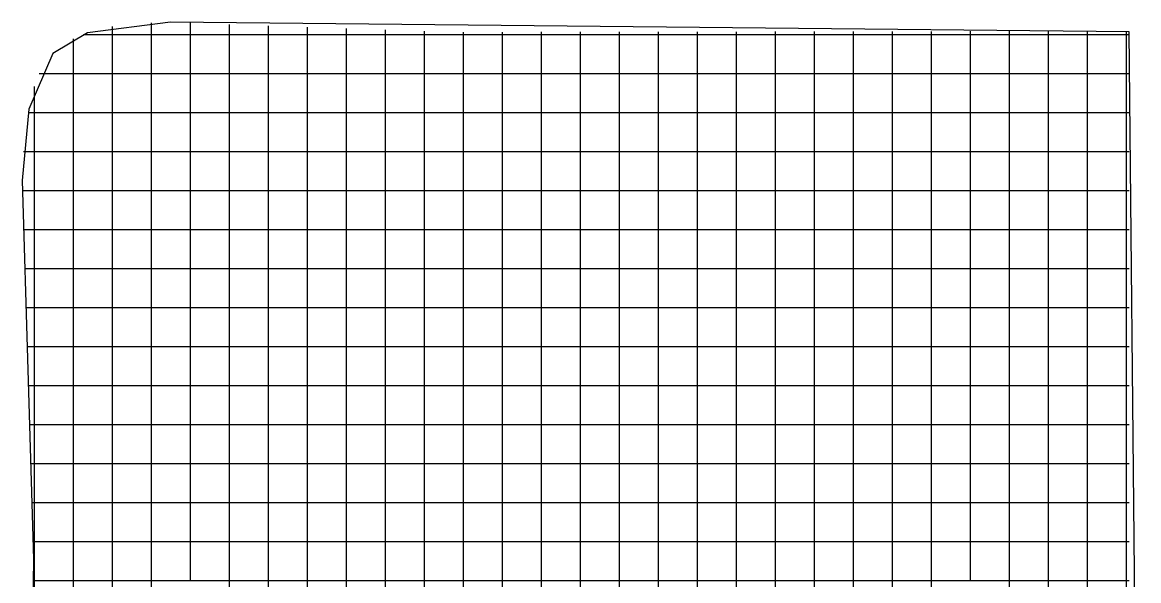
# Model space of a CAD drawing. Extents: x 0.4 to 14.7, y 0.4 to 14.8.
# Drawn here: x 0.44 to 14.75, y 7.59 to 14.75 of the extents above; entities that cross this region are included whole.
import ezdxf

# ---------------------------------------------------------------- set-up
doc = ezdxf.new("R2010")
doc.units = 0

msp = doc.modelspace()

# ---------------------------------------------------------------- linework, layer by layer
for p, q in [((2.33655, 14.75047), (1.271235, 14.614347)), ((2.33655, 14.75047), (1.271235, 14.614347)), ((2.092849, 14.743), (2.092849, 14.744)), ((2.092849, 14.706226), (2.092849, 14.743)), ((14.624772, 14.627869), (2.33655, 14.75047)), ((14.624772, 14.627869), (2.33655, 14.75047)), ((2.592849, 14.705226), (2.592849, 14.742)), ((1.271235, 14.614347), (0.828207, 14.348649)), ((1.271235, 14.614347), (0.828207, 14.348649)), ((1.592849, 14.658226), (1.592849, 14.695)), ((1.592849, 13.525477), (1.592849, 14.658226)), ((2.092849, 13.480471), (2.092849, 14.706226)), ((2.592849, 13.472452), (2.592849, 14.705226)), ((3.092849, 14.687226), (3.092849, 14.724)), ((3.092849, 13.484284), (3.092849, 14.687226)), ((3.592849, 14.670226), (3.592849, 14.707)), ((3.592849, 13.496239), (3.592849, 14.670226)), ((4.092849, 14.653103), (4.092849, 14.689877)), ((4.092849, 13.507194), (4.092849, 14.653103)), ((4.592849, 14.635226), (4.592849, 14.672)), ((4.592849, 13.519148), (4.592849, 14.635226)), ((5.092849, 14.618226), (5.092849, 14.655)), ((5.092849, 13.531103), (5.092849, 14.618226)), ((5.592849, 14.600226), (5.592849, 14.637)), ((5.592849, 13.542935), (5.592849, 14.600226)), ((6.092849, 14.588226), (6.092849, 14.625)), ((6.592849, 14.589226), (6.592849, 14.626)), ((7.092849, 14.590226), (7.092849, 14.627)), ((7.592849, 14.591226), (7.592849, 14.628)), ((8.092849, 14.591226), (8.092849, 14.628)), ((8.592849, 14.592226), (8.592849, 14.629)), ((9.092849, 14.593226), (9.092849, 14.63)), ((9.592849, 14.593226), (9.592849, 14.63)), ((10.092849, 14.594226), (10.092849, 14.631)), ((10.592849, 14.595226), (10.592849, 14.632)), ((11.092849, 14.596226), (11.092849, 14.633)), ((11.592849, 14.596226), (11.592849, 14.633)), ((12.092849, 14.597226), (12.092849, 14.634)), ((12.592849, 14.598226), (12.592849, 14.635)), ((13.092849, 14.599226), (13.092849, 14.635877)), ((13.092849, 13.475252), (13.092849, 14.599226)), ((13.592849, 14.599226), (13.592849, 14.636)), ((13.592849, 13.534916), (13.592849, 14.599226)), ((14.092849, 14.600226), (14.092849, 14.637)), ((14.092849, 13.649981), (14.092849, 14.600226)), ((14.592849, 14.601226), (14.592849, 14.638)), ((14.592849, 14.151987), (14.592849, 14.601226)), ((14.748785, 2.323973), (14.624772, 14.627869)), ((14.748785, 2.323973), (14.624772, 14.627869)), ((1.092849, 14.500103), (1.092849, 14.536877)), ((1.092849, 13.6376), (1.092849, 14.500103)), ((1.221, 14.592238), (1.257774, 14.592238)), ((1.221, 14.592238), (1.257774, 14.592238)), ((1.257774, 14.592238), (1.700871, 14.592238)), ((1.700871, 14.592238), (1.964097, 14.592238)), ((1.964097, 14.592238), (2.147968, 14.592238)), ((2.147968, 14.592238), (3.464097, 14.592238)), ((3.464097, 14.592238), (3.500871, 14.592238)), ((3.500871, 14.592238), (3.764097, 14.592238)), ((3.764097, 14.592238), (3.947968, 14.592238)), ((3.947968, 14.592238), (5.264097, 14.592238)), ((5.264097, 14.592238), (5.300871, 14.592238)), ((5.300871, 14.592238), (5.564097, 14.592238)), ((5.564097, 14.592238), (5.668045, 14.592238)), ((5.668045, 14.592238), (5.704819, 14.592238)), ((5.704819, 14.592238), (7.020948, 14.592238)), ((6.092849, 13.555503), (6.092849, 14.588226)), ((6.592849, 13.568787), (6.592849, 14.589226)), ((7.020948, 14.592238), (7.204819, 14.592238)), ((7.092849, 13.582948), (7.092849, 14.590226)), ((7.204819, 14.592238), (7.468045, 14.592238)), ((7.468045, 14.592238), (7.504819, 14.592238)), ((7.504819, 14.592238), (8.820948, 14.592238)), ((7.592849, 13.579561), (7.592849, 14.591226)), ((8.092849, 13.569032), (8.092849, 14.591226)), ((8.592849, 13.558626), (8.592849, 14.592226)), ((8.820948, 14.592238), (9.004819, 14.592238)), ((9.004819, 14.592238), (9.268045, 14.592238)), ((9.092849, 13.548219), (9.092849, 14.593226)), ((9.268045, 14.592238), (9.304819, 14.592238)), ((9.304819, 14.592238), (10.620948, 14.592238)), ((9.592849, 13.53769), (9.592849, 14.593226)), ((10.092849, 13.527284), (10.092849, 14.594226)), ((10.592849, 13.516877), (10.592849, 14.595226)), ((10.620948, 14.592238), (10.804819, 14.592238)), ((10.804819, 14.592238), (11.068045, 14.592238)), ((11.068045, 14.592238), (11.104819, 14.592238)), ((11.092849, 13.506471), (11.092849, 14.596226)), ((11.104819, 14.592238), (12.420948, 14.592238)), ((11.592849, 13.495942), (11.592849, 14.596226)), ((12.092849, 13.485535), (12.092849, 14.597226)), ((12.420948, 14.592238), (12.604819, 14.592238)), ((12.592849, 13.475129), (12.592849, 14.598226)), ((12.604819, 14.592238), (12.868045, 14.592238)), ((12.868045, 14.592238), (12.904819, 14.592238)), ((12.904819, 14.592238), (14.220948, 14.592238)), ((14.220948, 14.592238), (14.362774, 14.592238)), ((14.362774, 14.592238), (14.626, 14.592238)), ((0.828207, 14.348649), (0.519065, 13.638795)), ((0.828207, 14.348649), (0.519065, 13.638795)), ((0.654, 14.092238), (0.690774, 14.092238)), ((0.654, 14.092238), (0.690774, 14.092238)), ((0.690774, 14.092238), (1.631368, 14.092238)), ((1.631368, 14.092238), (1.815239, 14.092238)), ((1.815239, 14.092238), (2.078465, 14.092238)), ((2.078465, 14.092238), (2.115239, 14.092238)), ((2.115239, 14.092238), (3.431368, 14.092238)), ((3.431368, 14.092238), (3.615239, 14.092238)), ((3.615239, 14.092238), (3.878465, 14.092238)), ((3.878465, 14.092238), (3.915239, 14.092238)), ((3.915239, 14.092238), (5.231368, 14.092238)), ((5.231368, 14.092238), (5.415239, 14.092238)), ((5.415239, 14.092238), (5.678465, 14.092238)), ((5.678465, 14.092238), (5.715239, 14.092238)), ((5.715239, 14.092238), (7.031368, 14.092238)), ((7.031368, 14.092238), (7.215239, 14.092238)), ((7.215239, 14.092238), (7.478465, 14.092238)), ((7.478465, 14.092238), (7.515239, 14.092238)), ((7.515239, 14.092238), (8.831368, 14.092238)), ((8.831368, 14.092238), (9.015239, 14.092238)), ((9.015239, 14.092238), (9.278465, 14.092238)), ((9.278465, 14.092238), (9.315239, 14.092238)), ((9.315239, 14.092238), (10.631368, 14.092238)), ((10.631368, 14.092238), (10.815239, 14.092238)), ((10.815239, 14.092238), (11.078465, 14.092238)), ((11.078465, 14.092238), (11.115239, 14.092238)), ((11.115239, 14.092238), (12.431368, 14.092238)), ((12.431368, 14.092238), (12.615239, 14.092238)), ((12.615239, 14.092238), (12.878465, 14.092238)), ((12.878465, 14.092238), (12.915239, 14.092238)), ((12.915239, 14.092238), (14.231368, 14.092238)), ((14.231368, 14.092238), (14.362774, 14.092238)), ((14.362774, 14.092238), (14.626, 14.092238)), ((14.592849, 13.889639), (14.592849, 14.151987)), ((0.592849, 13.863215), (0.592849, 13.929)), ((14.592849, 13.705768), (14.592849, 13.889639)), ((0.592849, 13.826356), (0.592849, 13.863215)), ((0.592849, 12.51029), (0.592849, 13.826356)), ((0.519065, 13.638795), (0.436595, 12.723348)), ((0.519065, 13.638795), (0.436595, 12.723348)), ((1.092849, 13.453729), (1.092849, 13.6376)), ((14.092849, 13.46611), (14.092849, 13.649981)), ((14.592849, 12.388761), (14.592849, 13.705768)), ((0.511, 13.592238), (0.547774, 13.592238)), ((0.511, 13.592238), (0.547774, 13.592238)), ((0.547774, 13.592238), (1.613839, 13.592238)), ((1.092849, 13.190503), (1.092849, 13.453729)), ((1.592849, 13.341606), (1.592849, 13.525477)), ((1.613839, 13.592238), (1.79771, 13.592238)), ((1.79771, 13.592238), (2.060935, 13.592238)), ((2.060935, 13.592238), (2.09771, 13.592238)), ((2.092849, 13.2966), (2.092849, 13.480471)), ((2.09771, 13.592238), (3.413839, 13.592238)), ((2.592849, 13.288458), (2.592849, 13.472452)), ((3.092849, 13.300413), (3.092849, 13.484284)), ((3.413839, 13.592238), (3.59771, 13.592238)), ((3.592849, 13.312368), (3.592849, 13.496239)), ((3.59771, 13.592238), (3.860935, 13.592238)), ((3.860935, 13.592238), (3.89771, 13.592238)), ((3.89771, 13.592238), (5.213839, 13.592238)), ((4.092849, 13.323323), (4.092849, 13.507194)), ((4.592849, 13.335277), (4.592849, 13.519148)), ((5.092849, 13.347232), (5.092849, 13.531103)), ((5.213839, 13.592238), (5.39771, 13.592238)), ((5.39771, 13.592238), (5.660935, 13.592238)), ((5.592849, 13.359065), (5.592849, 13.542935)), ((5.660935, 13.592238), (5.69771, 13.592238)), ((5.69771, 13.592238), (7.013839, 13.592238)), ((6.092849, 13.371632), (6.092849, 13.555503)), ((6.592849, 13.384916), (6.592849, 13.568787)), ((7.013839, 13.592238), (7.19771, 13.592238)), ((7.092849, 13.399077), (7.092849, 13.582948)), ((7.19771, 13.592238), (7.460935, 13.592238)), ((7.460935, 13.592238), (7.49771, 13.592238)), ((7.49771, 13.592238), (8.813839, 13.592238)), ((7.592849, 13.395568), (7.592849, 13.579561)), ((8.092849, 13.385161), (8.092849, 13.569032)), ((8.592849, 13.374755), (8.592849, 13.558626)), ((8.813839, 13.592238), (8.99771, 13.592238)), ((8.99771, 13.592238), (9.260935, 13.592238)), ((9.092849, 13.364348), (9.092849, 13.548219)), ((9.260935, 13.592238), (9.29771, 13.592238)), ((9.29771, 13.592238), (10.613839, 13.592238)), ((9.592849, 13.353819), (9.592849, 13.53769)), ((10.092849, 13.343413), (10.092849, 13.527284)), ((10.592849, 13.333006), (10.592849, 13.516877)), ((10.613839, 13.592238), (10.79771, 13.592238)), ((10.79771, 13.592238), (11.060935, 13.592238)), ((11.060935, 13.592238), (11.09771, 13.592238)), ((11.092849, 13.322477), (11.092849, 13.506471)), ((11.09771, 13.592238), (12.413839, 13.592238)), ((11.592849, 13.312071), (11.592849, 13.495942)), ((12.092849, 13.301665), (12.092849, 13.485535)), ((12.413839, 13.592238), (12.59771, 13.592238)), ((12.592849, 13.291258), (12.592849, 13.475129)), ((12.59771, 13.592238), (12.860935, 13.592238)), ((12.860935, 13.592238), (12.89771, 13.592238)), ((12.89771, 13.592238), (14.213839, 13.592238)), ((13.092849, 13.291258), (13.092849, 13.475252)), ((13.592849, 13.351045), (13.592849, 13.534916)), ((14.092849, 13.202884), (14.092849, 13.46611)), ((14.213839, 13.592238), (14.362774, 13.592238)), ((14.362774, 13.592238), (14.626, 13.592238)), ((1.592849, 13.078381), (1.592849, 13.341606)), ((3.592849, 13.049142), (3.592849, 13.312368)), ((4.092849, 13.060974), (4.092849, 13.323323)), ((4.592849, 13.072052), (4.592849, 13.335277)), ((5.092849, 13.084006), (5.092849, 13.347232)), ((5.592849, 13.095839), (5.592849, 13.359065)), ((6.092849, 13.108406), (6.092849, 13.371632)), ((6.592849, 13.122568), (6.592849, 13.384916)), ((7.092849, 13.135852), (7.092849, 13.399077)), ((7.592849, 13.132342), (7.592849, 13.395568)), ((8.092849, 13.121935), (8.092849, 13.385161)), ((8.592849, 13.111529), (8.592849, 13.374755)), ((9.092849, 13.101123), (9.092849, 13.364348)), ((9.592849, 13.090594), (9.592849, 13.353819)), ((10.092849, 13.080187), (10.092849, 13.343413)), ((10.592849, 13.069781), (10.592849, 13.333006)), ((11.092849, 13.059252), (11.092849, 13.322477)), ((11.592849, 13.048845), (11.592849, 13.312071)), ((13.592849, 13.087819), (13.592849, 13.351045)), ((1.092849, 13.153729), (1.092849, 13.190503)), ((2.092849, 13.034252), (2.092849, 13.2966)), ((2.592849, 13.025232), (2.592849, 13.288458)), ((3.092849, 13.037187), (3.092849, 13.300413)), ((12.092849, 13.038439), (12.092849, 13.301665)), ((12.592849, 13.028032), (12.592849, 13.291258)), ((13.092849, 13.028032), (13.092849, 13.291258)), ((14.092849, 13.16611), (14.092849, 13.202884)), ((0.451, 13.092238), (0.487774, 13.092238)), ((0.451, 13.092238), (0.487774, 13.092238)), ((0.487774, 13.092238), (1.606484, 13.092238)), ((1.092849, 11.8376), (1.092849, 13.153729)), ((1.592849, 13.041606), (1.592849, 13.078381)), ((1.592849, 11.725477), (1.592849, 13.041606)), ((1.606484, 13.092238), (1.790355, 13.092238)), ((1.790355, 13.092238), (2.053581, 13.092238)), ((2.053581, 13.092238), (2.090355, 13.092238)), ((2.090355, 13.092238), (3.406484, 13.092238)), ((2.092849, 12.997477), (2.092849, 13.034252)), ((2.592849, 12.988581), (2.592849, 13.025232)), ((3.092849, 13.000413), (3.092849, 13.037187)), ((3.406484, 13.092238), (3.590355, 13.092238)), ((3.590355, 13.092238), (3.853581, 13.092238)), ((3.592849, 13.012368), (3.592849, 13.049142)), ((3.853581, 13.092238), (3.890355, 13.092238)), ((3.890355, 13.092238), (5.206484, 13.092238)), ((4.092849, 13.0242), (4.092849, 13.060974)), ((4.092849, 11.707194), (4.092849, 13.0242)), ((4.592849, 13.035277), (4.592849, 13.072052)), ((4.592849, 11.719148), (4.592849, 13.035277)), ((5.092849, 13.047232), (5.092849, 13.084006)), ((5.092849, 11.731103), (5.092849, 13.047232)), ((5.206484, 13.092238), (5.390355, 13.092238)), ((5.390355, 13.092238), (5.653581, 13.092238)), ((5.592849, 13.059065), (5.592849, 13.095839)), ((5.592849, 11.742935), (5.592849, 13.059065)), ((5.653581, 13.092238), (5.690355, 13.092238)), ((5.690355, 13.092238), (7.006484, 13.092238)), ((6.092849, 13.071632), (6.092849, 13.108406)), ((6.092849, 11.755503), (6.092849, 13.071632)), ((6.592849, 13.085794), (6.592849, 13.122568)), ((6.592849, 11.768787), (6.592849, 13.085794)), ((7.006484, 13.092238), (7.190355, 13.092238)), ((7.092849, 13.099077), (7.092849, 13.135852)), ((7.092849, 11.782948), (7.092849, 13.099077)), ((7.190355, 13.092238), (7.453581, 13.092238)), ((7.453581, 13.092238), (7.490355, 13.092238)), ((7.490355, 13.092238), (8.806484, 13.092238)), ((7.592849, 13.09569), (7.592849, 13.132342)), ((7.592849, 11.779561), (7.592849, 13.09569)), ((8.092849, 13.085161), (8.092849, 13.121935)), ((8.092849, 11.769032), (8.092849, 13.085161)), ((8.592849, 13.074755), (8.592849, 13.111529)), ((8.592849, 11.758626), (8.592849, 13.074755)), ((8.806484, 13.092238), (8.990355, 13.092238)), ((8.990355, 13.092238), (9.253581, 13.092238)), ((9.092849, 13.064348), (9.092849, 13.101123)), ((9.092849, 11.748219), (9.092849, 13.064348)), ((9.253581, 13.092238), (9.290355, 13.092238)), ((9.290355, 13.092238), (10.606484, 13.092238)), ((9.592849, 13.053819), (9.592849, 13.090594)), ((9.592849, 11.73769), (9.592849, 13.053819)), ((10.092849, 13.043413), (10.092849, 13.080187)), ((10.092849, 11.727284), (10.092849, 13.043413)), ((10.592849, 13.033006), (10.592849, 13.069781)), ((10.592849, 11.716877), (10.592849, 13.033006)), ((10.606484, 13.092238), (10.790355, 13.092238)), ((10.790355, 13.092238), (11.053581, 13.092238)), ((11.053581, 13.092238), (11.090355, 13.092238)), ((11.090355, 13.092238), (12.406484, 13.092238)), ((11.092849, 13.0226), (11.092849, 13.059252)), ((11.592849, 13.012071), (11.592849, 13.048845)), ((12.092849, 13.001665), (12.092849, 13.038439)), ((12.406484, 13.092238), (12.590355, 13.092238)), ((12.590355, 13.092238), (12.853581, 13.092238)), ((12.592849, 12.991258), (12.592849, 13.028032)), ((12.853581, 13.092238), (12.890355, 13.092238)), ((12.890355, 13.092238), (14.206484, 13.092238)), ((13.092849, 12.991381), (13.092849, 13.028032)), ((13.592849, 13.051045), (13.592849, 13.087819)), ((13.592849, 11.734916), (13.592849, 13.051045)), ((14.092849, 11.849981), (14.092849, 13.16611)), ((14.206484, 13.092238), (14.362774, 13.092238)), ((14.362774, 13.092238), (14.626, 13.092238)), ((2.092849, 11.680471), (2.092849, 12.997477)), ((2.592849, 11.672452), (2.592849, 12.988581)), ((3.092849, 11.684284), (3.092849, 13.000413)), ((3.592849, 11.696239), (3.592849, 13.012368)), ((11.092849, 11.706471), (11.092849, 13.0226)), ((11.592849, 11.695942), (11.592849, 13.012071)), ((12.092849, 11.685535), (12.092849, 13.001665)), ((12.592849, 11.675129), (12.592849, 12.991258)), ((13.092849, 11.675252), (13.092849, 12.991381)), ((0.436595, 12.723348), (0.581701, 7.865484)), ((0.436595, 12.723348), (0.581701, 7.865484)), ((0.438, 12.592238), (0.474774, 12.592238)), ((0.438, 12.592238), (0.474774, 12.592238)), ((0.474774, 12.592238), (1.60489, 12.592238)), ((0.592849, 12.326419), (0.592849, 12.51029)), ((1.60489, 12.592238), (1.788761, 12.592238)), ((1.788761, 12.592238), (2.051987, 12.592238)), ((2.051987, 12.592238), (2.088761, 12.592238)), ((2.088761, 12.592238), (3.40489, 12.592238)), ((3.40489, 12.592238), (3.588761, 12.592238)), ((3.588761, 12.592238), (3.851987, 12.592238)), ((3.851987, 12.592238), (3.888761, 12.592238)), ((3.888761, 12.592238), (5.20489, 12.592238)), ((5.20489, 12.592238), (5.388761, 12.592238)), ((5.388761, 12.592238), (5.651987, 12.592238)), ((5.651987, 12.592238), (5.688761, 12.592238)), ((5.688761, 12.592238), (7.00489, 12.592238)), ((7.00489, 12.592238), (7.188761, 12.592238)), ((7.188761, 12.592238), (7.451987, 12.592238)), ((7.451987, 12.592238), (7.488761, 12.592238)), ((7.488761, 12.592238), (8.80489, 12.592238)), ((8.80489, 12.592238), (8.988761, 12.592238)), ((8.988761, 12.592238), (9.251987, 12.592238)), ((9.251987, 12.592238), (9.288761, 12.592238)), ((9.288761, 12.592238), (10.60489, 12.592238)), ((10.60489, 12.592238), (10.788761, 12.592238)), ((10.788761, 12.592238), (11.051987, 12.592238)), ((11.051987, 12.592238), (11.088761, 12.592238)), ((11.088761, 12.592238), (12.40489, 12.592238)), ((12.40489, 12.592238), (12.588761, 12.592238)), ((12.588761, 12.592238), (12.851987, 12.592238)), ((12.851987, 12.592238), (12.888761, 12.592238)), ((12.888761, 12.592238), (14.20489, 12.592238)), ((14.20489, 12.592238), (14.362774, 12.592238)), ((14.362774, 12.592238), (14.626, 12.592238)), ((0.592849, 12.063194), (0.592849, 12.326419)), ((14.592849, 12.351987), (14.592849, 12.388761)), ((14.592849, 12.089639), (14.592849, 12.351987)), ((0.453, 12.092238), (0.489774, 12.092238)), ((0.453, 12.092238), (0.489774, 12.092238)), ((0.489774, 12.092238), (1.606729, 12.092238)), ((0.592849, 12.026419), (0.592849, 12.063194)), ((0.592849, 10.71029), (0.592849, 12.026419)), ((1.606729, 12.092238), (1.7906, 12.092238)), ((1.7906, 12.092238), (2.053826, 12.092238)), ((2.053826, 12.092238), (2.0906, 12.092238)), ((2.0906, 12.092238), (3.406729, 12.092238)), ((3.406729, 12.092238), (3.5906, 12.092238)), ((3.5906, 12.092238), (3.853826, 12.092238)), ((3.853826, 12.092238), (3.8906, 12.092238)), ((3.8906, 12.092238), (5.206729, 12.092238)), ((5.206729, 12.092238), (5.3906, 12.092238)), ((5.3906, 12.092238), (5.653826, 12.092238)), ((5.653826, 12.092238), (5.6906, 12.092238)), ((5.6906, 12.092238), (7.006729, 12.092238)), ((7.006729, 12.092238), (7.1906, 12.092238)), ((7.1906, 12.092238), (7.453826, 12.092238)), ((7.453826, 12.092238), (7.4906, 12.092238)), ((7.4906, 12.092238), (8.806729, 12.092238)), ((8.806729, 12.092238), (8.9906, 12.092238)), ((8.9906, 12.092238), (9.253826, 12.092238)), ((9.253826, 12.092238), (9.2906, 12.092238)), ((9.2906, 12.092238), (10.606729, 12.092238)), ((10.606729, 12.092238), (10.7906, 12.092238)), ((10.7906, 12.092238), (11.053826, 12.092238)), ((11.053826, 12.092238), (11.0906, 12.092238)), ((11.0906, 12.092238), (12.406729, 12.092238)), ((12.406729, 12.092238), (12.5906, 12.092238)), ((12.5906, 12.092238), (12.853826, 12.092238)), ((12.853826, 12.092238), (12.8906, 12.092238)), ((12.8906, 12.092238), (14.206729, 12.092238)), ((14.206729, 12.092238), (14.362774, 12.092238)), ((14.362774, 12.092238), (14.626, 12.092238)), ((14.592849, 11.905768), (14.592849, 12.089639)), ((14.592849, 10.588761), (14.592849, 11.905768)), ((1.092849, 11.653729), (1.092849, 11.8376)), ((5.592849, 11.559065), (5.592849, 11.742935)), ((6.092849, 11.571632), (6.092849, 11.755503)), ((6.592849, 11.584916), (6.592849, 11.768787)), ((7.092849, 11.599077), (7.092849, 11.782948)), ((7.592849, 11.595568), (7.592849, 11.779561)), ((8.092849, 11.585161), (8.092849, 11.769032)), ((8.592849, 11.574755), (8.592849, 11.758626)), ((9.092849, 11.564348), (9.092849, 11.748219)), ((9.592849, 11.553819), (9.592849, 11.73769)), ((14.092849, 11.66611), (14.092849, 11.849981)), ((1.092849, 11.390503), (1.092849, 11.653729)), ((1.592849, 11.541606), (1.592849, 11.725477)), ((2.092849, 11.4966), (2.092849, 11.680471)), ((2.592849, 11.488458), (2.592849, 11.672452)), ((3.092849, 11.500413), (3.092849, 11.684284)), ((3.592849, 11.512368), (3.592849, 11.696239)), ((4.092849, 11.523323), (4.092849, 11.707194)), ((4.592849, 11.535277), (4.592849, 11.719148)), ((5.092849, 11.547232), (5.092849, 11.731103)), ((7.092849, 11.335852), (7.092849, 11.599077)), ((7.592849, 11.332342), (7.592849, 11.595568)), ((10.092849, 11.543413), (10.092849, 11.727284)), ((10.592849, 11.533006), (10.592849, 11.716877)), ((11.092849, 11.522477), (11.092849, 11.706471)), ((11.592849, 11.512071), (11.592849, 11.695942)), ((12.092849, 11.501665), (12.092849, 11.685535)), ((12.592849, 11.491258), (12.592849, 11.675129)), ((13.092849, 11.491258), (13.092849, 11.675252)), ((13.592849, 11.551045), (13.592849, 11.734916)), ((14.092849, 11.402884), (14.092849, 11.66611)), ((0.468, 11.592238), (0.504774, 11.592238)), ((0.468, 11.592238), (0.504774, 11.592238)), ((0.504774, 11.592238), (1.608568, 11.592238)), ((1.592849, 11.278381), (1.592849, 11.541606)), ((1.608568, 11.592238), (1.792439, 11.592238)), ((1.792439, 11.592238), (2.055665, 11.592238)), ((2.055665, 11.592238), (2.092439, 11.592238)), ((2.092439, 11.592238), (3.408568, 11.592238)), ((2.092849, 11.234252), (2.092849, 11.4966)), ((2.592849, 11.225232), (2.592849, 11.488458)), ((3.092849, 11.237187), (3.092849, 11.500413)), ((3.408568, 11.592238), (3.592439, 11.592238)), ((3.592439, 11.592238), (3.855665, 11.592238)), ((3.592849, 11.249142), (3.592849, 11.512368)), ((3.855665, 11.592238), (3.892439, 11.592238)), ((3.892439, 11.592238), (5.208568, 11.592238)), ((4.092849, 11.260974), (4.092849, 11.523323)), ((4.592849, 11.272052), (4.592849, 11.535277)), ((5.092849, 11.284006), (5.092849, 11.547232)), ((5.208568, 11.592238), (5.392439, 11.592238)), ((5.392439, 11.592238), (5.655665, 11.592238)), ((5.592849, 11.295839), (5.592849, 11.559065)), ((5.655665, 11.592238), (5.692439, 11.592238)), ((5.692439, 11.592238), (7.008568, 11.592238)), ((6.092849, 11.308406), (6.092849, 11.571632)), ((6.592849, 11.322568), (6.592849, 11.584916)), ((7.008568, 11.592238), (7.192439, 11.592238)), ((7.192439, 11.592238), (7.455665, 11.592238)), ((7.455665, 11.592238), (7.492439, 11.592238)), ((7.492439, 11.592238), (8.808568, 11.592238)), ((8.092849, 11.321935), (8.092849, 11.585161)), ((8.592849, 11.311529), (8.592849, 11.574755)), ((8.808568, 11.592238), (8.992439, 11.592238)), ((8.992439, 11.592238), (9.255665, 11.592238)), ((9.092849, 11.301123), (9.092849, 11.564348)), ((9.255665, 11.592238), (9.292439, 11.592238)), ((9.292439, 11.592238), (10.608568, 11.592238)), ((9.592849, 11.290594), (9.592849, 11.553819)), ((10.092849, 11.280187), (10.092849, 11.543413)), ((10.592849, 11.269781), (10.592849, 11.533006)), ((10.608568, 11.592238), (10.792439, 11.592238)), ((10.792439, 11.592238), (11.055665, 11.592238)), ((11.055665, 11.592238), (11.092439, 11.592238)), ((11.092439, 11.592238), (12.408568, 11.592238)), ((11.092849, 11.259252), (11.092849, 11.522477)), ((11.592849, 11.248845), (11.592849, 11.512071)), ((12.092849, 11.238439), (12.092849, 11.501665)), ((12.408568, 11.592238), (12.592439, 11.592238)), ((12.592439, 11.592238), (12.855665, 11.592238)), ((12.592849, 11.228032), (12.592849, 11.491258)), ((12.855665, 11.592238), (12.892439, 11.592238)), ((12.892439, 11.592238), (14.208568, 11.592238)), ((13.092849, 11.228032), (13.092849, 11.491258)), ((13.592849, 11.287819), (13.592849, 11.551045)), ((14.208568, 11.592238), (14.362774, 11.592238)), ((14.362774, 11.592238), (14.626, 11.592238)), ((1.092849, 11.353729), (1.092849, 11.390503)), ((1.092849, 10.0376), (1.092849, 11.353729)), ((6.092849, 11.271632), (6.092849, 11.308406)), ((6.592849, 11.285794), (6.592849, 11.322568)), ((7.092849, 11.299077), (7.092849, 11.335852)), ((7.592849, 11.29569), (7.592849, 11.332342)), ((8.092849, 11.285161), (8.092849, 11.321935)), ((8.592849, 11.274755), (8.592849, 11.311529)), ((14.092849, 11.36611), (14.092849, 11.402884)), ((14.092849, 10.049981), (14.092849, 11.36611)), ((1.592849, 11.241606), (1.592849, 11.278381)), ((1.592849, 9.925477), (1.592849, 11.241606)), ((2.092849, 11.197477), (2.092849, 11.234252)), ((2.092849, 9.880471), (2.092849, 11.197477)), ((2.592849, 11.188581), (2.592849, 11.225232)), ((2.592849, 9.872452), (2.592849, 11.188581)), ((3.092849, 11.200413), (3.092849, 11.237187)), ((3.092849, 9.884284), (3.092849, 11.200413)), ((3.592849, 11.212368), (3.592849, 11.249142)), ((3.592849, 9.896239), (3.592849, 11.212368)), ((4.092849, 11.2242), (4.092849, 11.260974)), ((4.092849, 9.907194), (4.092849, 11.2242)), ((4.592849, 11.235277), (4.592849, 11.272052)), ((4.592849, 9.919148), (4.592849, 11.235277)), ((5.092849, 11.247232), (5.092849, 11.284006)), ((5.092849, 9.931103), (5.092849, 11.247232)), ((5.592849, 11.259065), (5.592849, 11.295839)), ((5.592849, 9.942935), (5.592849, 11.259065)), ((6.092849, 9.955503), (6.092849, 11.271632)), ((6.592849, 9.968787), (6.592849, 11.285794)), ((7.092849, 9.982948), (7.092849, 11.299077)), ((7.592849, 9.979561), (7.592849, 11.29569)), ((8.092849, 9.969032), (8.092849, 11.285161)), ((8.592849, 9.958626), (8.592849, 11.274755)), ((9.092849, 11.264348), (9.092849, 11.301123)), ((9.092849, 9.948219), (9.092849, 11.264348)), ((9.592849, 11.253819), (9.592849, 11.290594)), ((9.592849, 9.93769), (9.592849, 11.253819)), ((10.092849, 11.243413), (10.092849, 11.280187)), ((10.092849, 9.927284), (10.092849, 11.243413)), ((10.592849, 11.233006), (10.592849, 11.269781)), ((10.592849, 9.916877), (10.592849, 11.233006)), ((11.092849, 11.2226), (11.092849, 11.259252)), ((11.092849, 9.906471), (11.092849, 11.2226)), ((11.592849, 11.212071), (11.592849, 11.248845)), ((11.592849, 9.895942), (11.592849, 11.212071)), ((12.092849, 11.201665), (12.092849, 11.238439)), ((12.092849, 9.885535), (12.092849, 11.201665)), ((12.592849, 11.191258), (12.592849, 11.228032)), ((12.592849, 9.875129), (12.592849, 11.191258)), ((13.092849, 11.191381), (13.092849, 11.228032)), ((13.092849, 9.875252), (13.092849, 11.191381)), ((13.592849, 11.251045), (13.592849, 11.287819)), ((13.592849, 9.934916), (13.592849, 11.251045)), ((0.484, 11.092238), (0.520774, 11.092238)), ((0.484, 11.092238), (0.520774, 11.092238)), ((0.520774, 11.092238), (1.610529, 11.092238)), ((1.610529, 11.092238), (1.7944, 11.092238)), ((1.7944, 11.092238), (2.057626, 11.092238)), ((2.057626, 11.092238), (2.0944, 11.092238)), ((2.0944, 11.092238), (3.410529, 11.092238)), ((3.410529, 11.092238), (3.5944, 11.092238)), ((3.5944, 11.092238), (3.857626, 11.092238)), ((3.857626, 11.092238), (3.8944, 11.092238)), ((3.8944, 11.092238), (5.210529, 11.092238)), ((5.210529, 11.092238), (5.3944, 11.092238)), ((5.3944, 11.092238), (5.657626, 11.092238)), ((5.657626, 11.092238), (5.6944, 11.092238)), ((5.6944, 11.092238), (7.010529, 11.092238)), ((7.010529, 11.092238), (7.1944, 11.092238)), ((7.1944, 11.092238), (7.457626, 11.092238)), ((7.457626, 11.092238), (7.4944, 11.092238)), ((7.4944, 11.092238), (8.810529, 11.092238)), ((8.810529, 11.092238), (8.9944, 11.092238)), ((8.9944, 11.092238), (9.257626, 11.092238)), ((9.257626, 11.092238), (9.2944, 11.092238)), ((9.2944, 11.092238), (10.610529, 11.092238)), ((10.610529, 11.092238), (10.7944, 11.092238)), ((10.7944, 11.092238), (11.057626, 11.092238)), ((11.057626, 11.092238), (11.0944, 11.092238)), ((11.0944, 11.092238), (12.410529, 11.092238)), ((12.410529, 11.092238), (12.5944, 11.092238)), ((12.5944, 11.092238), (12.857626, 11.092238)), ((12.857626, 11.092238), (12.8944, 11.092238)), ((12.8944, 11.092238), (14.210529, 11.092238)), ((14.210529, 11.092238), (14.362774, 11.092238)), ((14.362774, 11.092238), (14.626, 11.092238)), ((0.499, 10.592238), (0.535774, 10.592238)), ((0.499, 10.592238), (0.535774, 10.592238)), ((0.535774, 10.592238), (1.612368, 10.592238)), ((0.592849, 10.526419), (0.592849, 10.71029)), ((1.612368, 10.592238), (1.796239, 10.592238)), ((1.796239, 10.592238), (2.059465, 10.592238)), ((2.059465, 10.592238), (2.096239, 10.592238)), ((2.096239, 10.592238), (3.412368, 10.592238)), ((3.412368, 10.592238), (3.596239, 10.592238)), ((3.596239, 10.592238), (3.859465, 10.592238)), ((3.859465, 10.592238), (3.896239, 10.592238)), ((3.896239, 10.592238), (5.212368, 10.592238)), ((5.212368, 10.592238), (5.396239, 10.592238)), ((5.396239, 10.592238), (5.659465, 10.592238)), ((5.659465, 10.592238), (5.696239, 10.592238)), ((5.696239, 10.592238), (7.012368, 10.592238)), ((7.012368, 10.592238), (7.196239, 10.592238)), ((7.196239, 10.592238), (7.459465, 10.592238)), ((7.459465, 10.592238), (7.496239, 10.592238)), ((7.496239, 10.592238), (8.812368, 10.592238)), ((8.812368, 10.592238), (8.996239, 10.592238)), ((8.996239, 10.592238), (9.259465, 10.592238)), ((9.259465, 10.592238), (9.296239, 10.592238)), ((9.296239, 10.592238), (10.612368, 10.592238)), ((10.612368, 10.592238), (10.796239, 10.592238)), ((10.796239, 10.592238), (11.059465, 10.592238)), ((11.059465, 10.592238), (11.096239, 10.592238)), ((11.096239, 10.592238), (12.412368, 10.592238)), ((12.412368, 10.592238), (12.596239, 10.592238)), ((12.596239, 10.592238), (12.859465, 10.592238)), ((12.859465, 10.592238), (12.896239, 10.592238)), ((12.896239, 10.592238), (14.212368, 10.592238)), ((14.212368, 10.592238), (14.362774, 10.592238)), ((14.362774, 10.592238), (14.626, 10.592238)), ((0.592849, 10.263194), (0.592849, 10.526419)), ((14.592849, 10.551987), (14.592849, 10.588761)), ((14.592849, 10.289639), (14.592849, 10.551987)), ((0.592849, 10.226419), (0.592849, 10.263194)), ((0.592849, 8.91029), (0.592849, 10.226419)), ((14.592849, 10.105768), (14.592849, 10.289639)), ((0.514, 10.092238), (0.550774, 10.092238)), ((0.514, 10.092238), (0.550774, 10.092238)), ((0.550774, 10.092238), (1.614206, 10.092238)), ((1.092849, 9.853729), (1.092849, 10.0376)), ((1.614206, 10.092238), (1.798077, 10.092238)), ((1.798077, 10.092238), (2.061303, 10.092238)), ((2.061303, 10.092238), (2.098077, 10.092238)), ((2.098077, 10.092238), (3.414206, 10.092238)), ((3.414206, 10.092238), (3.598077, 10.092238)), ((3.598077, 10.092238), (3.861303, 10.092238)), ((3.861303, 10.092238), (3.898077, 10.092238)), ((3.898077, 10.092238), (5.214206, 10.092238)), ((5.214206, 10.092238), (5.398077, 10.092238)), ((5.398077, 10.092238), (5.661303, 10.092238)), ((5.661303, 10.092238), (5.698077, 10.092238)), ((5.698077, 10.092238), (7.014206, 10.092238)), ((7.014206, 10.092238), (7.198077, 10.092238)), ((7.198077, 10.092238), (7.461303, 10.092238)), ((7.461303, 10.092238), (7.498077, 10.092238)), ((7.498077, 10.092238), (8.814206, 10.092238)), ((8.814206, 10.092238), (8.998077, 10.092238)), ((8.998077, 10.092238), (9.261303, 10.092238)), ((9.261303, 10.092238), (9.298077, 10.092238)), ((9.298077, 10.092238), (10.614206, 10.092238)), ((10.614206, 10.092238), (10.798077, 10.092238)), ((10.798077, 10.092238), (11.061303, 10.092238)), ((11.061303, 10.092238), (11.098077, 10.092238)), ((11.098077, 10.092238), (12.414206, 10.092238)), ((12.414206, 10.092238), (12.598077, 10.092238)), ((12.598077, 10.092238), (12.861303, 10.092238)), ((12.861303, 10.092238), (12.898077, 10.092238)), ((12.898077, 10.092238), (14.214206, 10.092238)), ((14.092849, 9.86611), (14.092849, 10.049981)), ((14.214206, 10.092238), (14.362774, 10.092238)), ((14.362774, 10.092238), (14.626, 10.092238)), ((14.592849, 8.788761), (14.592849, 10.105768)), ((1.592849, 9.741606), (1.592849, 9.925477)), ((2.092849, 9.6966), (2.092849, 9.880471)), ((3.092849, 9.700413), (3.092849, 9.884284)), ((3.592849, 9.712368), (3.592849, 9.896239)), ((4.092849, 9.723323), (4.092849, 9.907194)), ((4.592849, 9.735277), (4.592849, 9.919148)), ((5.092849, 9.747232), (5.092849, 9.931103)), ((5.592849, 9.759065), (5.592849, 9.942935)), ((6.092849, 9.771632), (6.092849, 9.955503)), ((6.592849, 9.784916), (6.592849, 9.968787)), ((7.092849, 9.799077), (7.092849, 9.982948)), ((7.592849, 9.795568), (7.592849, 9.979561)), ((8.092849, 9.785161), (8.092849, 9.969032)), ((8.592849, 9.774755), (8.592849, 9.958626)), ((9.092849, 9.764348), (9.092849, 9.948219)), ((9.592849, 9.753819), (9.592849, 9.93769)), ((10.092849, 9.743413), (10.092849, 9.927284)), ((10.592849, 9.733006), (10.592849, 9.916877)), ((11.092849, 9.722477), (11.092849, 9.906471)), ((11.592849, 9.712071), (11.592849, 9.895942)), ((12.092849, 9.701665), (12.092849, 9.885535)), ((13.592849, 9.751045), (13.592849, 9.934916)), ((1.092849, 9.590503), (1.092849, 9.853729)), ((1.592849, 9.478381), (1.592849, 9.741606)), ((2.592849, 9.688458), (2.592849, 9.872452)), ((4.592849, 9.472052), (4.592849, 9.735277)), ((5.092849, 9.484006), (5.092849, 9.747232)), ((5.592849, 9.495839), (5.592849, 9.759065)), ((6.092849, 9.508406), (6.092849, 9.771632)), ((6.592849, 9.522568), (6.592849, 9.784916)), ((7.092849, 9.535852), (7.092849, 9.799077)), ((7.592849, 9.532342), (7.592849, 9.795568)), ((8.092849, 9.521935), (8.092849, 9.785161)), ((8.592849, 9.511529), (8.592849, 9.774755)), ((9.092849, 9.501123), (9.092849, 9.764348)), ((9.592849, 9.490594), (9.592849, 9.753819)), ((10.092849, 9.480187), (10.092849, 9.743413)), ((10.592849, 9.469781), (10.592849, 9.733006)), ((12.592849, 9.691258), (12.592849, 9.875129)), ((13.092849, 9.691258), (13.092849, 9.875252)), ((13.592849, 9.487819), (13.592849, 9.751045)), ((14.092849, 9.602884), (14.092849, 9.86611)), ((0.529, 9.592238), (0.565774, 9.592238)), ((0.529, 9.592238), (0.565774, 9.592238)), ((0.565774, 9.592238), (1.616045, 9.592238)), ((1.092849, 9.553729), (1.092849, 9.590503)), ((1.616045, 9.592238), (1.800039, 9.592238)), ((1.800039, 9.592238), (2.063265, 9.592238)), ((2.063265, 9.592238), (2.099916, 9.592238)), ((2.092849, 9.434252), (2.092849, 9.6966)), ((2.099916, 9.592238), (3.416045, 9.592238)), ((2.592849, 9.425232), (2.592849, 9.688458)), ((3.092849, 9.437187), (3.092849, 9.700413)), ((3.416045, 9.592238), (3.600039, 9.592238)), ((3.592849, 9.449142), (3.592849, 9.712368)), ((3.600039, 9.592238), (3.863265, 9.592238)), ((3.863265, 9.592238), (3.899916, 9.592238)), ((3.899916, 9.592238), (5.216045, 9.592238)), ((4.092849, 9.460974), (4.092849, 9.723323)), ((5.216045, 9.592238), (5.400039, 9.592238)), ((5.400039, 9.592238), (5.663265, 9.592238)), ((5.663265, 9.592238), (5.699916, 9.592238)), ((5.699916, 9.592238), (7.016045, 9.592238)), ((7.016045, 9.592238), (7.200039, 9.592238)), ((7.200039, 9.592238), (7.463265, 9.592238)), ((7.463265, 9.592238), (7.499916, 9.592238)), ((7.499916, 9.592238), (8.816045, 9.592238)), ((8.816045, 9.592238), (9.000039, 9.592238)), ((9.000039, 9.592238), (9.263265, 9.592238)), ((9.263265, 9.592238), (9.299916, 9.592238)), ((9.299916, 9.592238), (10.616045, 9.592238)), ((10.616045, 9.592238), (10.800039, 9.592238)), ((10.800039, 9.592238), (11.063265, 9.592238)), ((11.063265, 9.592238), (11.099916, 9.592238)), ((11.092849, 9.459252), (11.092849, 9.722477)), ((11.099916, 9.592238), (12.416045, 9.592238)), ((11.592849, 9.448845), (11.592849, 9.712071)), ((12.092849, 9.438439), (12.092849, 9.701665)), ((12.416045, 9.592238), (12.600039, 9.592238)), ((12.592849, 9.428032), (12.592849, 9.691258)), ((12.600039, 9.592238), (12.863265, 9.592238)), ((12.863265, 9.592238), (12.899916, 9.592238)), ((12.899916, 9.592238), (14.216045, 9.592238)), ((13.092849, 9.428032), (13.092849, 9.691258)), ((14.092849, 9.56611), (14.092849, 9.602884)), ((14.216045, 9.592238), (14.362774, 9.592238)), ((14.362774, 9.592238), (14.626, 9.592238)), ((1.092849, 8.2376), (1.092849, 9.553729)), ((1.592849, 9.441606), (1.592849, 9.478381)), ((3.592849, 9.412368), (3.592849, 9.449142)), ((4.092849, 9.4242), (4.092849, 9.460974)), ((4.592849, 9.435277), (4.592849, 9.472052)), ((5.092849, 9.447232), (5.092849, 9.484006)), ((5.092849, 8.131103), (5.092849, 9.447232)), ((5.592849, 9.459065), (5.592849, 9.495839)), ((5.592849, 8.142935), (5.592849, 9.459065)), ((6.092849, 9.471632), (6.092849, 9.508406)), ((6.092849, 8.155503), (6.092849, 9.471632)), ((6.592849, 9.485794), (6.592849, 9.522568)), ((6.592849, 8.168787), (6.592849, 9.485794)), ((7.092849, 9.499077), (7.092849, 9.535852)), ((7.092849, 8.182948), (7.092849, 9.499077)), ((7.592849, 9.49569), (7.592849, 9.532342)), ((7.592849, 8.179561), (7.592849, 9.49569)), ((8.092849, 9.485161), (8.092849, 9.521935)), ((8.092849, 8.169032), (8.092849, 9.485161)), ((8.592849, 9.474755), (8.592849, 9.511529)), ((8.592849, 8.158626), (8.592849, 9.474755)), ((9.092849, 9.464348), (9.092849, 9.501123)), ((9.092849, 8.148219), (9.092849, 9.464348)), ((9.592849, 9.453819), (9.592849, 9.490594)), ((9.592849, 8.13769), (9.592849, 9.453819)), ((10.092849, 9.443413), (10.092849, 9.480187)), ((10.592849, 9.433006), (10.592849, 9.469781)), ((11.092849, 9.4226), (11.092849, 9.459252)), ((11.592849, 9.412071), (11.592849, 9.448845)), ((13.592849, 9.451045), (13.592849, 9.487819)), ((13.592849, 8.134916), (13.592849, 9.451045)), ((14.092849, 8.249981), (14.092849, 9.56611)), ((1.592849, 8.125477), (1.592849, 9.441606)), ((2.092849, 9.397477), (2.092849, 9.434252)), ((2.092849, 8.080471), (2.092849, 9.397477)), ((2.592849, 9.388581), (2.592849, 9.425232)), ((2.592849, 8.072452), (2.592849, 9.388581)), ((3.092849, 9.400413), (3.092849, 9.437187)), ((3.092849, 8.084284), (3.092849, 9.400413)), ((3.592849, 8.096239), (3.592849, 9.412368)), ((4.092849, 8.107194), (4.092849, 9.4242)), ((4.592849, 8.119148), (4.592849, 9.435277)), ((10.092849, 8.127284), (10.092849, 9.443413)), ((10.592849, 8.116877), (10.592849, 9.433006)), ((11.092849, 8.106471), (11.092849, 9.4226)), ((11.592849, 8.095942), (11.592849, 9.412071)), ((12.092849, 9.401665), (12.092849, 9.438439)), ((12.092849, 8.085535), (12.092849, 9.401665)), ((12.592849, 9.391258), (12.592849, 9.428032)), ((12.592849, 8.075129), (12.592849, 9.391258)), ((13.092849, 9.391381), (13.092849, 9.428032)), ((13.092849, 8.075252), (13.092849, 9.391381)), ((0.545, 9.092238), (0.581774, 9.092238)), ((0.545, 9.092238), (0.581774, 9.092238)), ((0.581774, 9.092238), (1.618006, 9.092238)), ((1.618006, 9.092238), (1.801877, 9.092238)), ((1.801877, 9.092238), (2.065103, 9.092238)), ((2.065103, 9.092238), (2.101877, 9.092238)), ((2.101877, 9.092238), (3.418006, 9.092238)), ((3.418006, 9.092238), (3.601877, 9.092238)), ((3.601877, 9.092238), (3.865103, 9.092238)), ((3.865103, 9.092238), (3.901877, 9.092238)), ((3.901877, 9.092238), (5.218006, 9.092238)), ((5.218006, 9.092238), (5.401877, 9.092238)), ((5.401877, 9.092238), (5.665103, 9.092238)), ((5.665103, 9.092238), (5.701877, 9.092238)), ((5.701877, 9.092238), (7.018006, 9.092238)), ((7.018006, 9.092238), (7.201877, 9.092238)), ((7.201877, 9.092238), (7.465103, 9.092238)), ((7.465103, 9.092238), (7.501877, 9.092238)), ((7.501877, 9.092238), (8.818006, 9.092238)), ((8.818006, 9.092238), (9.001877, 9.092238)), ((9.001877, 9.092238), (9.265103, 9.092238)), ((9.265103, 9.092238), (9.301877, 9.092238)), ((9.301877, 9.092238), (10.618006, 9.092238)), ((10.618006, 9.092238), (10.801877, 9.092238)), ((10.801877, 9.092238), (11.065103, 9.092238)), ((11.065103, 9.092238), (11.101877, 9.092238)), ((11.101877, 9.092238), (12.418006, 9.092238)), ((12.418006, 9.092238), (12.601877, 9.092238)), ((12.601877, 9.092238), (12.865103, 9.092238)), ((12.865103, 9.092238), (12.901877, 9.092238)), ((12.901877, 9.092238), (14.218006, 9.092238)), ((14.218006, 9.092238), (14.362774, 9.092238)), ((14.362774, 9.092238), (14.626, 9.092238)), ((0.592849, 8.726419), (0.592849, 8.91029)), ((14.592849, 8.751987), (14.592849, 8.788761)), ((14.592849, 8.489639), (14.592849, 8.751987)), ((0.56, 8.592238), (0.596774, 8.592238)), ((0.56, 8.592238), (0.596774, 8.592238)), ((0.592849, 8.463194), (0.592849, 8.726419)), ((0.596774, 8.592238), (1.619845, 8.592238)), ((1.619845, 8.592238), (1.803716, 8.592238)), ((1.803716, 8.592238), (2.066942, 8.592238)), ((2.066942, 8.592238), (2.103716, 8.592238)), ((2.103716, 8.592238), (3.419845, 8.592238)), ((3.419845, 8.592238), (3.603716, 8.592238)), ((3.603716, 8.592238), (3.866942, 8.592238)), ((3.866942, 8.592238), (3.903716, 8.592238)), ((3.903716, 8.592238), (5.219845, 8.592238)), ((5.219845, 8.592238), (5.403716, 8.592238)), ((5.403716, 8.592238), (5.666942, 8.592238)), ((5.666942, 8.592238), (5.703716, 8.592238)), ((5.703716, 8.592238), (7.019845, 8.592238)), ((7.019845, 8.592238), (7.203716, 8.592238)), ((7.203716, 8.592238), (7.466942, 8.592238)), ((7.466942, 8.592238), (7.503716, 8.592238)), ((7.503716, 8.592238), (8.819845, 8.592238)), ((8.819845, 8.592238), (9.003716, 8.592238)), ((9.003716, 8.592238), (9.266942, 8.592238)), ((9.266942, 8.592238), (9.303716, 8.592238)), ((9.303716, 8.592238), (10.619845, 8.592238)), ((10.619845, 8.592238), (10.803716, 8.592238)), ((10.803716, 8.592238), (11.066942, 8.592238)), ((11.066942, 8.592238), (11.103716, 8.592238)), ((11.103716, 8.592238), (12.419845, 8.592238)), ((12.419845, 8.592238), (12.603716, 8.592238)), ((12.603716, 8.592238), (12.866942, 8.592238)), ((12.866942, 8.592238), (12.903716, 8.592238)), ((12.903716, 8.592238), (14.219845, 8.592238)), ((14.219845, 8.592238), (14.362774, 8.592238)), ((14.362774, 8.592238), (14.626, 8.592238)), ((0.592849, 8.426419), (0.592849, 8.463194)), ((14.592849, 8.305768), (14.592849, 8.489639)), ((0.592849, 7.11029), (0.592849, 8.426419)), ((14.592849, 6.988761), (14.592849, 8.305768)), ((1.092849, 8.053729), (1.092849, 8.2376)), ((6.592849, 7.984916), (6.592849, 8.168787)), ((7.092849, 7.999077), (7.092849, 8.182948)), ((7.592849, 7.995568), (7.592849, 8.179561)), ((8.092849, 7.985161), (8.092849, 8.169032)), ((8.592849, 7.974755), (8.592849, 8.158626)), ((14.092849, 8.06611), (14.092849, 8.249981)), ((0.575, 8.092238), (0.611774, 8.092238)), ((0.575, 8.092238), (0.611774, 8.092238)), ((0.611774, 8.092238), (1.621684, 8.092238)), ((1.092849, 7.790503), (1.092849, 8.053729)), ((1.592849, 7.941606), (1.592849, 8.125477)), ((1.621684, 8.092238), (1.805677, 8.092238)), ((1.805677, 8.092238), (2.068903, 8.092238)), ((2.068903, 8.092238), (2.105555, 8.092238)), ((2.092849, 7.8966), (2.092849, 8.080471)), ((2.105555, 8.092238), (3.421684, 8.092238)), ((2.592849, 7.888458), (2.592849, 8.072452)), ((3.092849, 7.900413), (3.092849, 8.084284)), ((3.421684, 8.092238), (3.605677, 8.092238)), ((3.592849, 7.912368), (3.592849, 8.096239)), ((3.605677, 8.092238), (3.868903, 8.092238)), ((3.868903, 8.092238), (3.905555, 8.092238)), ((3.905555, 8.092238), (5.221684, 8.092238)), ((4.092849, 7.923323), (4.092849, 8.107194)), ((4.592849, 7.935277), (4.592849, 8.119148)), ((5.092849, 7.947232), (5.092849, 8.131103)), ((5.221684, 8.092238), (5.405677, 8.092238)), ((5.405677, 8.092238), (5.668903, 8.092238)), ((5.592849, 7.959065), (5.592849, 8.142935)), ((5.668903, 8.092238), (5.705555, 8.092238)), ((5.705555, 8.092238), (7.021684, 8.092238)), ((6.092849, 7.971632), (6.092849, 8.155503)), ((7.021684, 8.092238), (7.205677, 8.092238)), ((7.205677, 8.092238), (7.468903, 8.092238)), ((7.468903, 8.092238), (7.505555, 8.092238)), ((7.505555, 8.092238), (8.821684, 8.092238)), ((8.821684, 8.092238), (9.005677, 8.092238)), ((9.005677, 8.092238), (9.268903, 8.092238)), ((9.092849, 7.964348), (9.092849, 8.148219)), ((9.268903, 8.092238), (9.305555, 8.092238)), ((9.305555, 8.092238), (10.621684, 8.092238)), ((9.592849, 7.953819), (9.592849, 8.13769)), ((10.092849, 7.943413), (10.092849, 8.127284)), ((10.592849, 7.933006), (10.592849, 8.116877)), ((10.621684, 8.092238), (10.805677, 8.092238)), ((10.805677, 8.092238), (11.068903, 8.092238)), ((11.068903, 8.092238), (11.105555, 8.092238)), ((11.092849, 7.922477), (11.092849, 8.106471)), ((11.105555, 8.092238), (12.421684, 8.092238)), ((11.592849, 7.912071), (11.592849, 8.095942)), ((12.092849, 7.901665), (12.092849, 8.085535)), ((12.421684, 8.092238), (12.605677, 8.092238)), ((12.592849, 7.891258), (12.592849, 8.075129)), ((12.605677, 8.092238), (12.868903, 8.092238)), ((12.868903, 8.092238), (12.905555, 8.092238)), ((12.905555, 8.092238), (14.221684, 8.092238)), ((13.092849, 7.891258), (13.092849, 8.075252)), ((13.592849, 7.951045), (13.592849, 8.134916)), ((14.092849, 7.802884), (14.092849, 8.06611)), ((14.221684, 8.092238), (14.362774, 8.092238)), ((14.362774, 8.092238), (14.626, 8.092238)), ((1.592849, 7.678381), (1.592849, 7.941606)), ((2.092849, 7.634252), (2.092849, 7.8966)), ((2.592849, 7.625232), (2.592849, 7.888458)), ((3.092849, 7.637187), (3.092849, 7.900413)), ((3.592849, 7.649142), (3.592849, 7.912368)), ((4.092849, 7.660974), (4.092849, 7.923323)), ((4.592849, 7.672052), (4.592849, 7.935277)), ((5.092849, 7.684006), (5.092849, 7.947232)), ((5.592849, 7.695839), (5.592849, 7.959065)), ((6.092849, 7.708406), (6.092849, 7.971632)), ((6.592849, 7.722568), (6.592849, 7.984916)), ((7.092849, 7.735852), (7.092849, 7.999077)), ((7.592849, 7.732342), (7.592849, 7.995568)), ((8.092849, 7.721935), (8.092849, 7.985161)), ((8.592849, 7.711529), (8.592849, 7.974755)), ((9.092849, 7.701123), (9.092849, 7.964348)), ((9.592849, 7.690594), (9.592849, 7.953819)), ((10.092849, 7.680187), (10.092849, 7.943413)), ((10.592849, 7.669781), (10.592849, 7.933006)), ((11.092849, 7.659252), (11.092849, 7.922477)), ((11.592849, 7.648845), (11.592849, 7.912071)), ((12.092849, 7.638439), (12.092849, 7.901665)), ((12.592849, 7.628032), (12.592849, 7.891258)), ((13.092849, 7.628032), (13.092849, 7.891258)), ((13.592849, 7.687819), (13.592849, 7.951045)), ((0.581701, 7.865484), (0.462618, 2.040923)), ((0.581701, 7.865484), (0.462618, 2.040923)), ((1.092849, 7.753729), (1.092849, 7.790503)), ((1.092849, 6.4376), (1.092849, 7.753729)), ((7.092849, 7.699077), (7.092849, 7.735852)), ((7.592849, 7.69569), (7.592849, 7.732342)), ((14.092849, 7.76611), (14.092849, 7.802884)), ((14.092849, 6.449981), (14.092849, 7.76611)), ((0.576, 7.592238), (0.612774, 7.592238)), ((0.576, 7.592238), (0.612774, 7.592238)), ((0.612774, 7.592238), (1.621806, 7.592238)), ((1.592849, 7.641606), (1.592849, 7.678381)), ((1.592849, 6.325477), (1.592849, 7.641606)), ((1.621806, 7.592238), (1.8058, 7.592238)), ((1.8058, 7.592238), (2.069026, 7.592238)), ((2.069026, 7.592238), (2.105677, 7.592238)), ((2.092849, 7.597477), (2.092849, 7.634252)), ((2.092849, 6.280471), (2.092849, 7.597477)), ((2.105677, 7.592238), (3.421806, 7.592238)), ((2.592849, 7.588581), (2.592849, 7.625232)), ((3.092849, 7.600413), (3.092849, 7.637187)), ((3.092849, 6.284284), (3.092849, 7.600413)), ((3.421806, 7.592238), (3.6058, 7.592238)), ((3.592849, 7.612368), (3.592849, 7.649142)), ((3.592849, 6.296239), (3.592849, 7.612368)), ((3.6058, 7.592238), (3.869026, 7.592238)), ((3.869026, 7.592238), (3.905677, 7.592238)), ((3.905677, 7.592238), (5.221806, 7.592238)), ((4.092849, 7.6242), (4.092849, 7.660974)), ((4.092849, 6.307194), (4.092849, 7.6242)), ((4.592849, 7.635277), (4.592849, 7.672052)), ((4.592849, 6.319148), (4.592849, 7.635277)), ((5.092849, 7.647232), (5.092849, 7.684006)), ((5.092849, 6.331103), (5.092849, 7.647232)), ((5.221806, 7.592238), (5.4058, 7.592238)), ((5.4058, 7.592238), (5.669026, 7.592238)), ((5.592849, 7.659065), (5.592849, 7.695839)), ((5.592849, 6.342935), (5.592849, 7.659065)), ((5.669026, 7.592238), (5.705677, 7.592238)), ((5.705677, 7.592238), (7.021806, 7.592238)), ((6.092849, 7.671632), (6.092849, 7.708406)), ((6.092849, 6.355503), (6.092849, 7.671632)), ((6.592849, 7.685794), (6.592849, 7.722568)), ((6.592849, 6.368787), (6.592849, 7.685794)), ((7.021806, 7.592238), (7.2058, 7.592238)), ((7.092849, 6.382948), (7.092849, 7.699077)), ((7.2058, 7.592238), (7.469026, 7.592238)), ((7.469026, 7.592238), (7.505677, 7.592238)), ((7.505677, 7.592238), (8.821806, 7.592238)), ((7.592849, 6.379561), (7.592849, 7.69569)), ((8.092849, 7.685161), (8.092849, 7.721935)), ((8.092849, 6.369032), (8.092849, 7.685161)), ((8.592849, 7.674755), (8.592849, 7.711529)), ((8.592849, 6.358626), (8.592849, 7.674755)), ((8.821806, 7.592238), (9.0058, 7.592238)), ((9.0058, 7.592238), (9.269026, 7.592238)), ((9.092849, 7.664348), (9.092849, 7.701123)), ((9.092849, 6.348219), (9.092849, 7.664348)), ((9.269026, 7.592238), (9.305677, 7.592238)), ((9.305677, 7.592238), (10.621806, 7.592238)), ((9.592849, 7.653819), (9.592849, 7.690594)), ((9.592849, 6.33769), (9.592849, 7.653819)), ((10.092849, 7.643413), (10.092849, 7.680187)), ((10.092849, 6.327284), (10.092849, 7.643413)), ((10.592849, 7.633006), (10.592849, 7.669781)), ((10.592849, 6.316877), (10.592849, 7.633006)), ((10.621806, 7.592238), (10.8058, 7.592238)), ((10.8058, 7.592238), (11.069026, 7.592238)), ((11.069026, 7.592238), (11.105677, 7.592238)), ((11.092849, 7.6226), (11.092849, 7.659252)), ((11.092849, 6.306471), (11.092849, 7.6226)), ((11.105677, 7.592238), (12.421806, 7.592238)), ((11.592849, 7.612071), (11.592849, 7.648845)), ((11.592849, 6.295942), (11.592849, 7.612071)), ((12.092849, 7.601665), (12.092849, 7.638439)), ((12.092849, 6.285535), (12.092849, 7.601665)), ((12.421806, 7.592238), (12.6058, 7.592238)), ((12.592849, 7.591258), (12.592849, 7.628032)), ((12.6058, 7.592238), (12.869026, 7.592238)), ((12.869026, 7.592238), (12.905677, 7.592238)), ((12.905677, 7.592238), (14.221806, 7.592238)), ((13.092849, 7.591381), (13.092849, 7.628032)), ((13.092849, 6.275252), (13.092849, 7.591381)), ((13.592849, 7.651045), (13.592849, 7.687819)), ((13.592849, 6.334916), (13.592849, 7.651045)), ((14.221806, 7.592238), (14.362774, 7.592238)), ((14.362774, 7.592238), (14.626, 7.592238))]:
    msp.add_line(p, q)

doc.saveas('drawing.dxf')
